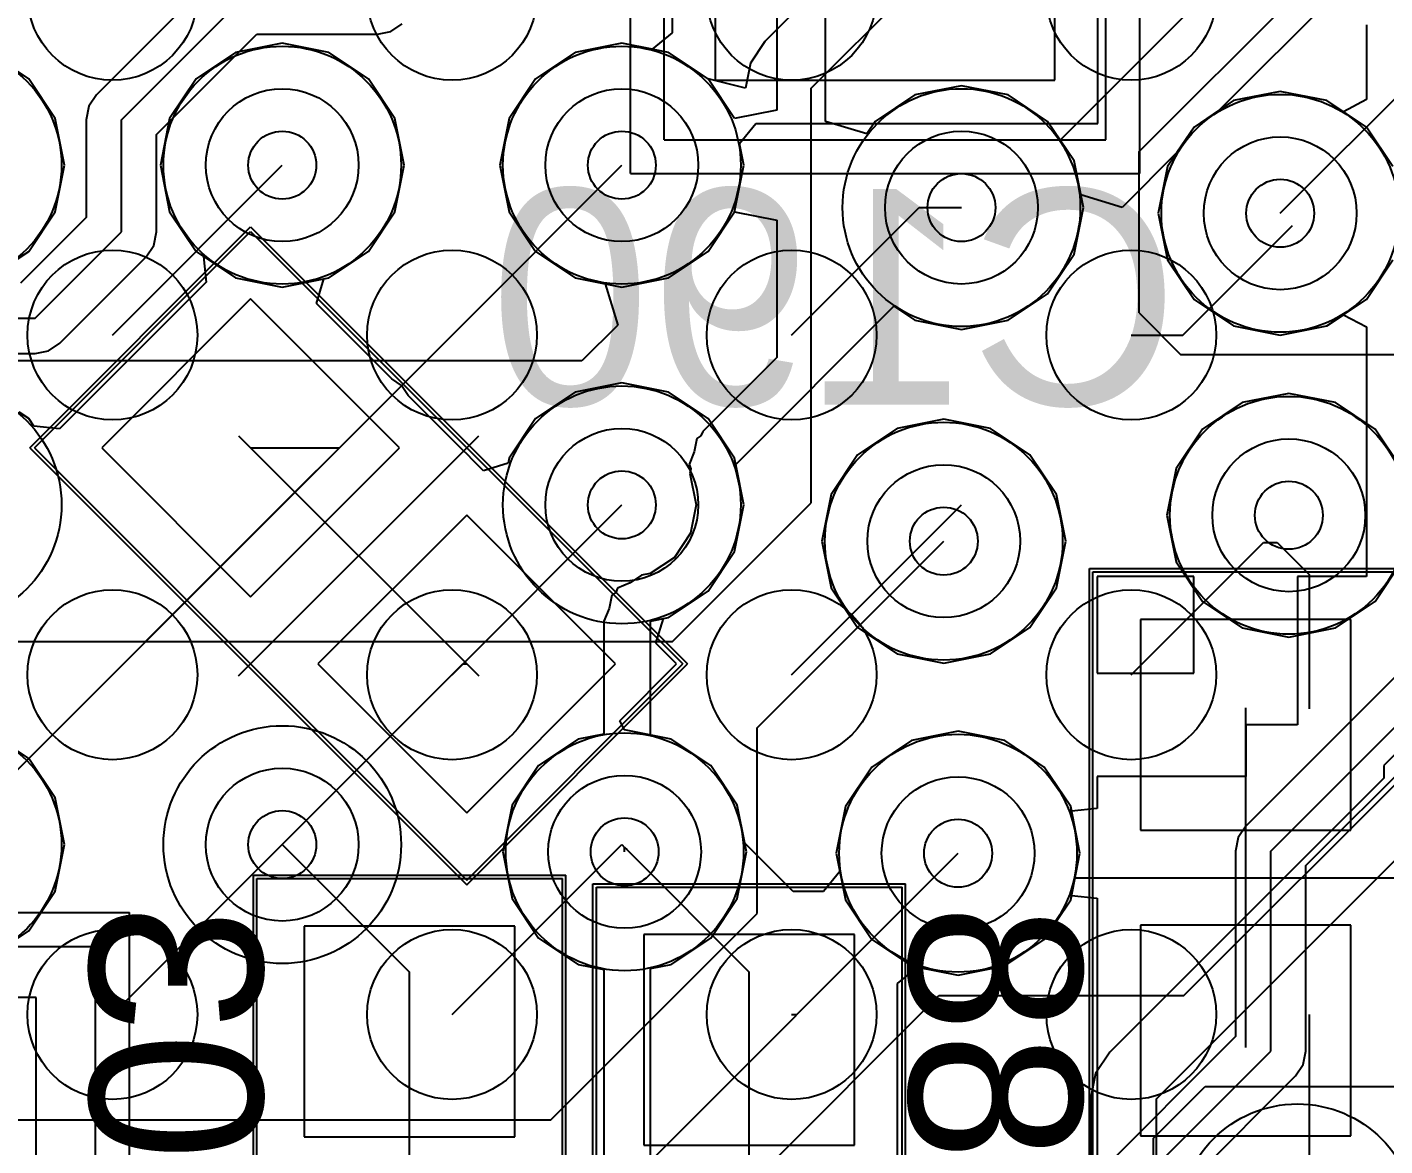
# Model space of a CAD drawing. Extents: x 28 to 300, y 18 to 330.
# Drawn here: x 180.028 to 184.026, y 149.884 to 153.176 of the extents above; entities that cross this region are included whole.
import ezdxf

# ---------------------------------------------------------------- set-up
doc = ezdxf.new("R2010")
doc.units = 0
for name, color, linetype in [('BOTTOMLAYER', 5, 'CONTINUOUS'), ('BOTTOMOVERLAY', 54, 'CONTINUOUS'), ('BOTTOMPASTE', 16, 'CONTINUOUS'), ('BOTTOMSOLDER', 6, 'CONTINUOUS'), ('DRILLDRAWING', 1, 'CONTINUOUS'), ('INTERNALPLANE1', 76, 'CONTINUOUS'), ('INTERNALPLANE6', 136, 'CONTINUOUS'), ('MECHANICAL14', 56, 'CONTINUOUS'), ('MECHANICAL16', 56, 'CONTINUOUS'), ('MIDLAYER1', 16, 'CONTINUOUS'), ('MIDLAYER3', 90, 'CONTINUOUS'), ('MULTILAYER', 9, 'CONTINUOUS'), ('TOPLAYER', 1, 'CONTINUOUS'), ('TOPPASTE', 8, 'CONTINUOUS'), ('TOPSOLDER', 216, 'CONTINUOUS'), ('VIAHOLELAYER', 16, 'CONTINUOUS')]:
    doc.layers.add(name, color=color, linetype=linetype)

msp = doc.modelspace()

# ---------------------------------------------------------------- linework, layer by layer
at = {"layer": 'BOTTOMLAYER'}
for p, q in [((183.1816, 152.8932), (183.1816, 154.0972)), ((182.0546, 153.9702), (182.0546, 153.0202)), ((183.0546, 153.0202), (183.0546, 153.9702)), ((181.9276, 153.2746), (181.9276, 153.1597)), ((181.9276, 153.1597), (181.8687, 153.1114)), ((183.9721, 153.1829), (183.9721, 152.9631)), ((180.7796, 153.1291), (180.6423, 153.1018)), ((180.9169, 153.1018), (180.7796, 153.1291)), ((181.7796, 153.1291), (181.6423, 153.1018)), ((181.8687, 153.1114), (181.7796, 153.1291)), ((180.0334, 153.024), (179.9169, 153.1018)), ((180.6423, 153.1018), (180.5258, 153.024)), ((181.0334, 153.024), (180.9169, 153.1018)), ((181.6423, 153.1018), (181.5258, 153.024)), ((180.1112, 152.9075), (180.0334, 153.024)), ((180.5258, 153.024), (180.448, 152.9075)), ((181.1112, 152.9075), (181.0334, 153.024)), ((181.5258, 153.024), (181.448, 152.9075)), ((182.0546, 153.0202), (183.0546, 153.0202)), ((183.5809, 152.9602), (183.4644, 152.8824)), ((183.7182, 152.9875), (183.5809, 152.9602)), ((183.8555, 152.9602), (183.7182, 152.9875)), ((183.9049, 152.9272), (183.8555, 152.9602)), ((183.9721, 152.9631), (183.9049, 152.9272)), ((180.1385, 152.7702), (180.1112, 152.9075)), ((180.448, 152.9075), (180.4207, 152.7702)), ((181.1385, 152.7702), (181.1112, 152.9075)), ((181.448, 152.9075), (181.4207, 152.7702)), ((182.1257, 152.8343), (182.1741, 152.8932)), ((182.1741, 152.8932), (183.1816, 152.8932)), ((183.4644, 152.8824), (183.3866, 152.7659)), ((182.1385, 152.7702), (182.1257, 152.8343)), ((180.1112, 152.6329), (180.1385, 152.7702)), ((180.4207, 152.7702), (180.448, 152.6329)), ((181.1112, 152.6329), (181.1385, 152.7702)), ((181.4207, 152.7702), (181.448, 152.6329)), ((182.1112, 152.6329), (182.1385, 152.7702)), ((183.3866, 152.7659), (183.3593, 152.6286)), ((180.0334, 152.5164), (180.1112, 152.6329)), ((180.448, 152.6329), (180.5258, 152.5164)), ((181.0334, 152.5164), (181.1112, 152.6329)), ((181.448, 152.6329), (181.5258, 152.5164)), ((182.0334, 152.5164), (182.1112, 152.6329)), ((183.3593, 152.6286), (183.3866, 152.4913)), ((179.9169, 152.4386), (180.0334, 152.5164)), ((180.5258, 152.5164), (180.5482, 152.5015)), ((180.5482, 152.5015), (180.5556, 152.4257)), ((180.9169, 152.4386), (181.0334, 152.5164)), ((181.5258, 152.5164), (181.6423, 152.4386)), ((181.9169, 152.4386), (182.0334, 152.5164)), ((183.3866, 152.4913), (183.4644, 152.3748)), ((180.9022, 152.4357), (180.9169, 152.4386)), ((181.6423, 152.4386), (181.7796, 152.4113)), ((181.7796, 152.4113), (181.9169, 152.4386)), ((180.5556, 152.4257), (180.1241, 151.9942)), ((180.88, 152.3628), (180.9022, 152.4357)), ((180.6864, 152.3768), (180.248, 151.9384)), ((181.1248, 151.9384), (180.6864, 152.3768)), ((181.1019, 152.1409), (180.88, 152.3628)), ((183.4644, 152.3748), (183.5809, 152.297)), ((183.8555, 152.297), (183.9048, 152.3299)), ((183.9048, 152.3299), (183.9721, 152.2939)), ((183.5809, 152.297), (183.7182, 152.2697)), ((183.7182, 152.2697), (183.8555, 152.297)), ((183.9721, 152.2939), (183.9721, 151.5598)), ((181.1309, 152.1215), (181.1019, 152.1409)), ((181.1503, 152.0925), (181.1309, 152.1215)), ((181.7796, 152.1291), (181.6423, 152.1018)), ((181.9169, 152.1018), (181.7796, 152.1291)), ((181.2847, 151.9581), (181.1503, 152.0925)), ((181.6423, 152.1018), (181.5258, 152.024)), ((182.0334, 152.024), (181.9169, 152.1018)), ((180.0334, 152.024), (180.0045, 152.0433)), ((180.0483, 152.0016), (180.0334, 152.024)), ((180.1241, 151.9942), (180.0483, 152.0016)), ((181.5258, 152.024), (181.448, 151.9075)), ((182.1112, 151.9075), (182.0334, 152.024)), ((182.7276, 152.0223), (182.5903, 151.995)), ((182.8649, 151.995), (182.7276, 152.0223)), ((182.5903, 151.995), (182.4738, 151.9172)), ((182.9814, 151.9172), (182.8649, 151.995)), ((180.248, 151.9384), (180.6864, 151.5)), ((180.6864, 151.9384), (180.9478, 151.9384)), ((180.6864, 151.5), (181.1248, 151.9384)), ((180.8171, 151.8077), (180.9478, 151.9384)), ((181.3044, 151.9384), (181.2847, 151.9581)), ((181.2847, 151.9581), (181.2847, 151.9581)), ((181.2847, 151.9581), (181.2847, 151.9581)), ((181.3136, 151.9292), (181.3044, 151.9384)), ((181.3228, 151.92), (181.3136, 151.9292)), ((181.3425, 151.9003), (181.3228, 151.92)), ((181.3722, 151.8706), (181.3425, 151.9003)), ((181.3425, 151.9003), (181.3425, 151.9003)), ((181.3425, 151.9003), (181.3425, 151.9003)), ((181.4451, 151.8928), (181.3722, 151.8706)), ((181.448, 151.9075), (181.4451, 151.8928)), ((182.1385, 151.7702), (182.1112, 151.9075)), ((182.4738, 151.9172), (182.396, 151.8007)), ((183.0592, 151.8007), (182.9814, 151.9172)), ((179.7796, 150.7702), (180.8171, 151.8077)), ((182.396, 151.8007), (182.3687, 151.6634)), ((183.0865, 151.6634), (183.0592, 151.8007)), ((182.1112, 151.6329), (182.1385, 151.7702)), ((181.3228, 151.7404), (180.8844, 151.302)), ((181.7612, 151.302), (181.3228, 151.7404)), ((182.3687, 151.6634), (182.396, 151.5261)), ((183.0592, 151.5261), (183.0865, 151.6634)), ((183.7094, 151.6592), (183.8046, 151.564)), ((182.0334, 151.5164), (182.1112, 151.6329)), ((183.4642, 151.5598), (183.1796, 151.5598)), ((183.1796, 151.5598), (183.1796, 151.2752)), ((183.4642, 151.2752), (183.4642, 151.5598)), ((183.9721, 151.5598), (183.769, 151.5598)), ((183.769, 151.5598), (183.769, 151.1225)), ((183.8046, 151.1702), (183.8046, 151.564)), ((182.396, 151.5261), (182.4738, 151.4096)), ((182.9814, 151.4096), (183.0592, 151.5261)), ((181.9169, 151.4386), (182.0334, 151.5164)), ((181.9022, 151.4357), (181.9169, 151.4386)), ((181.88, 151.3628), (181.9022, 151.4357)), ((182.4738, 151.4096), (182.5903, 151.3318)), ((182.8649, 151.3318), (182.9814, 151.4096)), ((183.9266, 151.4328), (183.3066, 151.4328)), ((183.3066, 151.4328), (183.3066, 150.8128)), ((183.9266, 150.8128), (183.9266, 151.4328)), ((181.9408, 151.302), (181.88, 151.3628)), ((182.5903, 151.3318), (182.7276, 151.3045)), ((182.7276, 151.3045), (182.8649, 151.3318)), ((180.7796, 150.7702), (181.3114, 151.302)), ((180.8844, 151.302), (181.3228, 150.8636)), ((181.3114, 151.302), (181.3228, 151.302)), ((181.3228, 150.8636), (181.7612, 151.302)), ((181.7735, 151.1347), (181.9408, 151.302)), ((183.1796, 151.2752), (183.4642, 151.2752)), ((181.7878, 151.1079), (181.7735, 151.1347)), ((183.769, 151.1225), (183.6169, 151.1225)), ((183.6169, 151.1225), (183.6169, 150.9704)), ((181.9251, 151.0806), (181.7878, 151.1079)), ((182.0416, 151.0028), (181.9251, 151.0806)), ((182.7696, 151.1037), (182.6323, 151.0764)), ((182.9069, 151.0764), (182.7696, 151.1037)), ((182.6323, 151.0764), (182.5158, 150.9986)), ((183.0234, 150.9986), (182.9069, 151.0764)), ((182.1194, 150.8863), (182.0416, 151.0028)), ((182.5158, 150.9986), (182.438, 150.8821)), ((183.1012, 150.8821), (183.0234, 150.9986)), ((183.6169, 150.9704), (183.1796, 150.9704)), ((183.1796, 150.9704), (183.1796, 150.8766)), ((182.1416, 150.7744), (182.1194, 150.8863)), ((182.438, 150.8821), (182.4107, 150.7448)), ((183.1038, 150.8691), (183.1012, 150.8821)), ((183.1796, 150.8766), (183.1038, 150.8691)), ((183.3066, 150.8128), (183.9266, 150.8128)), ((180.7796, 150.7702), (181.1546, 150.3952)), ((181.7878, 150.749), (181.7878, 150.762)), ((181.7878, 150.762), (181.7943, 150.7555)), ((182.2838, 150.6322), (182.1416, 150.7744)), ((181.7943, 150.7555), (182.1546, 150.3952)), ((182.4107, 150.7448), (182.4214, 150.6911)), ((182.4214, 150.6911), (182.373, 150.6322)), ((182.373, 150.6322), (182.2838, 150.6322)), ((183.0234, 150.491), (183.1012, 150.6075)), ((183.1012, 150.6075), (183.1038, 150.6205)), ((183.1038, 150.6205), (183.1796, 150.613)), ((183.1796, 150.613), (183.1796, 149.7858)), ((181.4646, 150.5302), (180.8446, 150.5302)), ((180.8446, 150.5302), (180.8446, 149.9102)), ((181.4646, 149.9102), (181.4646, 150.5302)), ((183.9266, 150.5328), (183.3066, 150.5328)), ((183.3066, 150.5328), (183.3066, 149.9128)), ((183.9266, 149.9128), (183.9266, 150.5328)), ((182.4646, 150.5052), (181.8446, 150.5052)), ((181.8446, 150.5052), (181.8446, 149.8852)), ((182.4646, 149.8852), (182.4646, 150.5052)), ((182.9069, 150.4132), (183.0234, 150.491)), ((182.5916, 150.3613), (182.6505, 150.4096)), ((182.6505, 150.4096), (182.7696, 150.3859)), ((182.7696, 150.3859), (182.9069, 150.4132)), ((181.1546, 150.2202), (181.1546, 150.3952)), ((182.1546, 150.1952), (182.1546, 150.3952)), ((182.5916, 149.7861), (182.5916, 150.3613)), ((180.0546, 150.3202), (179.1046, 150.3202)), ((180.0546, 149.3202), (180.0546, 150.3202)), ((183.8046, 150.2228), (183.8046, 150.2702)), ((183.8046, 149.7478), (183.8046, 150.2228)), ((180.8446, 149.9102), (181.4646, 149.9102)), ((181.8446, 149.8852), (182.4646, 149.8852)), ((183.3066, 149.9128), (183.9266, 149.9128))]:
    msp.add_line(p, q, dxfattribs=at)
for centre in [(180.7796, 152.7702), (181.7796, 152.7702), (182.7796, 152.6452), (183.7182, 152.6286), (181.7796, 151.7702), (183.7436, 151.7396), (182.7276, 151.6634), (180.7796, 150.7702), (181.7878, 150.749), (182.7696, 150.7448)]:
    msp.add_circle(centre, 0.225, dxfattribs=at)
at = {"layer": 'BOTTOMPASTE'}
for p, q in [((182.0546, 153.9702), (182.0546, 153.0202)), ((183.0546, 153.0202), (183.0546, 153.9702)), ((182.0546, 153.0202), (183.0546, 153.0202)), ((180.6864, 152.3768), (180.248, 151.9384)), ((181.1248, 151.9384), (180.6864, 152.3768)), ((180.248, 151.9384), (180.6864, 151.5)), ((180.6864, 151.5), (181.1248, 151.9384)), ((181.3228, 151.7404), (180.8844, 151.302)), ((181.7612, 151.302), (181.3228, 151.7404)), ((183.9266, 151.4328), (183.3066, 151.4328)), ((183.3066, 151.4328), (183.3066, 150.8128)), ((183.9266, 150.8128), (183.9266, 151.4328)), ((180.8844, 151.302), (181.3228, 150.8636)), ((181.3228, 150.8636), (181.7612, 151.302)), ((183.3066, 150.8128), (183.9266, 150.8128)), ((181.4646, 150.5302), (180.8446, 150.5302)), ((180.8446, 150.5302), (180.8446, 149.9102)), ((181.4646, 149.9102), (181.4646, 150.5302)), ((183.9266, 150.5328), (183.3066, 150.5328)), ((183.3066, 150.5328), (183.3066, 149.9128)), ((183.9266, 149.9128), (183.9266, 150.5328)), ((182.4646, 150.5052), (181.8446, 150.5052)), ((181.8446, 150.5052), (181.8446, 149.8852)), ((182.4646, 149.8852), (182.4646, 150.5052)), ((180.0546, 150.3202), (179.1046, 150.3202)), ((180.0546, 149.3202), (180.0546, 150.3202)), ((180.8446, 149.9102), (181.4646, 149.9102)), ((181.8446, 149.8852), (182.4646, 149.8852)), ((183.3066, 149.9128), (183.9266, 149.9128))]:
    msp.add_line(p, q, dxfattribs=at)
at = {"layer": 'BOTTOMSOLDER'}
for p, q in [((182.0546, 153.9702), (182.0546, 153.0202)), ((183.0546, 153.0202), (183.0546, 153.9702)), ((182.0546, 153.0202), (183.0546, 153.0202)), ((180.6864, 152.3768), (180.248, 151.9384)), ((181.1248, 151.9384), (180.6864, 152.3768)), ((180.248, 151.9384), (180.6864, 151.5)), ((180.6864, 151.5), (181.1248, 151.9384)), ((181.3228, 151.7404), (180.8844, 151.302)), ((181.7612, 151.302), (181.3228, 151.7404)), ((183.9266, 151.4328), (183.3066, 151.4328)), ((183.3066, 151.4328), (183.3066, 150.8128)), ((183.9266, 150.8128), (183.9266, 151.4328)), ((180.8844, 151.302), (181.3228, 150.8636)), ((181.3228, 150.8636), (181.7612, 151.302)), ((183.3066, 150.8128), (183.9266, 150.8128)), ((181.4646, 150.5302), (180.8446, 150.5302)), ((180.8446, 150.5302), (180.8446, 149.9102)), ((181.4646, 149.9102), (181.4646, 150.5302)), ((183.9266, 150.5328), (183.3066, 150.5328)), ((183.3066, 150.5328), (183.3066, 149.9128)), ((183.9266, 149.9128), (183.9266, 150.5328)), ((182.4646, 150.5052), (181.8446, 150.5052)), ((181.8446, 150.5052), (181.8446, 149.8852)), ((182.4646, 149.8852), (182.4646, 150.5052)), ((180.0546, 150.3202), (179.1046, 150.3202)), ((180.0546, 149.3202), (180.0546, 150.3202)), ((180.8446, 149.9102), (181.4646, 149.9102)), ((181.8446, 149.8852), (182.4646, 149.8852)), ((183.3066, 149.9128), (183.9266, 149.9128))]:
    msp.add_line(p, q, dxfattribs=at)
at = {"layer": 'DRILLDRAWING'}
for centre in [(180.7796, 152.7702), (181.7796, 152.7702), (182.7796, 152.6452), (183.7182, 152.6286), (181.7796, 151.7702), (183.7436, 151.7396), (182.7276, 151.6634), (180.7796, 150.7702), (181.7878, 150.749), (182.7696, 150.7448)]:
    msp.add_circle(centre, 0.1, dxfattribs=at)
at = {"layer": 'INTERNALPLANE1'}
for p, q in [((180.5881, 153.3327), (180.2325, 152.9771)), ((180.3058, 152.9038), (180.6614, 153.2594)), ((181.0597, 153.1558), (181.0993, 153.1637)), ((181.0993, 153.1637), (181.133, 153.1862)), ((180.4094, 152.8609), (180.7043, 153.1558)), ((180.7043, 153.1558), (181.0597, 153.1558)), ((181.0597, 153.1558), (181.0597, 153.1558)), ((180.2325, 152.9771), (180.2101, 152.9434)), ((180.2101, 152.9434), (180.2022, 152.9038)), ((180.2022, 152.9038), (180.2022, 152.9038)), ((180.2022, 152.9038), (180.2022, 152.6165)), ((180.3058, 152.5736), (180.3058, 152.9038)), ((180.4094, 152.5736), (180.4094, 152.8609)), ((180.2022, 152.6165), (180.0089, 152.4232)), ((180.0518, 152.3196), (180.3058, 152.5736)), ((180.4015, 152.534), (180.4094, 152.5736)), ((180.379, 152.5004), (180.4015, 152.534)), ((180.125, 152.2464), (180.379, 152.5003)), ((180.379, 152.5003), (180.379, 152.5004)), ((178.9596, 152.3196), (180.0518, 152.3196)), ((180.0914, 152.2239), (180.125, 152.2464)), ((178.9596, 152.216), (180.0518, 152.216)), ((180.0518, 152.216), (180.0914, 152.2239)), ((180.0518, 152.216), (180.0518, 152.216)), ((184.0933, 151.3007), (183.6171, 150.8244)), ((183.6903, 150.7512), (184.1666, 151.2274)), ((183.7939, 150.7082), (184.2095, 151.1238)), ((183.6171, 150.8244), (183.5946, 150.7908)), ((183.5946, 150.7908), (183.5868, 150.7512)), ((183.5868, 150.7512), (183.5868, 150.7511)), ((183.5868, 150.7511), (183.5868, 150.2053)), ((183.6903, 150.1623), (183.6903, 150.7512)), ((183.7939, 150.1623), (183.7939, 150.7082)), ((183.5868, 150.2053), (182.99, 149.6085)), ((183.0329, 149.5049), (183.6903, 150.1623)), ((183.7861, 150.1227), (183.7939, 150.1623)), ((183.7636, 150.0891), (183.7861, 150.1227)), ((183.1062, 149.4317), (183.7636, 150.0891)), ((183.7636, 150.0891), (183.7636, 150.0891))]:
    msp.add_line(p, q, dxfattribs=at)
for centre in [(179.7796, 152.7702), (181.7796, 152.7702), (182.7796, 152.6452), (183.7182, 152.6286), (183.7436, 151.7396), (182.7276, 151.6634), (179.7796, 150.7702), (181.7878, 150.749), (182.7696, 150.7448), (183.769, 149.6568)]:
    msp.add_circle(centre, 0.35, dxfattribs=at)
at = {"layer": 'INTERNALPLANE6'}
for centre in [(180.7796, 152.7702), (182.7796, 152.6452), (183.7182, 152.6286), (179.7796, 151.7702), (181.7796, 151.7702), (183.7436, 151.7396), (182.7276, 151.6634), (180.7796, 150.7702), (182.7696, 150.7448)]:
    msp.add_circle(centre, 0.35, dxfattribs=at)
at = {"layer": 'MECHANICAL14'}
for p, q in [((181.9046, 152.8452), (181.9046, 155.7452)), ((183.2046, 152.8452), (183.2046, 155.7452)), ((181.9046, 152.8452), (183.2046, 152.8452)), ((180.05, 151.9384), (180.6864, 152.5748)), ((180.6864, 152.5748), (181.9592, 151.302)), ((180.05, 151.9384), (181.3228, 150.6656)), ((183.1666, 151.5728), (184.0666, 151.5728)), ((183.1666, 149.7728), (183.1666, 151.5728)), ((181.3228, 150.6656), (181.9592, 151.302)), ((180.7046, 150.6702), (181.6046, 150.6702)), ((180.7046, 148.8702), (180.7046, 150.6702)), ((181.6046, 148.8702), (181.6046, 150.6702)), ((181.7046, 150.6452), (182.6046, 150.6452)), ((181.7046, 148.8452), (181.7046, 150.6452)), ((182.6046, 148.8452), (182.6046, 150.6452)), ((177.3296, 150.4702), (180.2296, 150.4702)), ((180.2296, 149.1702), (180.2296, 150.4702))]:
    msp.add_line(p, q, dxfattribs=at)
at = {"layer": 'MECHANICAL16'}
for p, q in [((181.8046, 152.7452), (181.8046, 155.8452)), ((183.3046, 152.7452), (183.3046, 155.8452)), ((181.8046, 152.7452), (183.3046, 152.7452)), ((180.0359, 151.9384), (180.6864, 152.5889)), ((180.6864, 152.5889), (181.9733, 151.302)), ((180.651, 151.9738), (181.3582, 151.2666)), ((180.651, 151.2666), (181.3582, 151.9738)), ((180.0359, 151.9384), (181.3228, 150.6515)), ((183.1566, 151.5828), (184.0766, 151.5828)), ((183.1566, 149.7628), (183.1566, 151.5828)), ((181.3228, 150.6515), (181.9733, 151.302)), ((183.6166, 150.1728), (183.6166, 151.1728)), ((180.6946, 150.6802), (181.6146, 150.6802)), ((180.6946, 148.8602), (180.6946, 150.6802)), ((181.6146, 148.8602), (181.6146, 150.6802)), ((181.6946, 150.6552), (182.6146, 150.6552)), ((181.6946, 148.8352), (181.6946, 150.6552)), ((182.6146, 148.8352), (182.6146, 150.6552)), ((183.1166, 150.6728), (184.1166, 150.6728)), ((177.2296, 150.5702), (180.3296, 150.5702)), ((180.3296, 149.0702), (180.3296, 150.5702)), ((181.1546, 149.2702), (181.1546, 150.2702)), ((182.1546, 149.2452), (182.1546, 150.2452))]:
    msp.add_line(p, q, dxfattribs=at)
at = {"layer": 'MIDLAYER1'}
for p, q in [((182.9448, 153.8785), (182.2002, 153.1338)), ((182.3375, 152.9965), (183.0822, 153.7411)), ((183.3027, 152.81), (184.0179, 153.5252)), ((183.7182, 152.6286), (184.2719, 153.1823)), ((180.7796, 153.1291), (180.6423, 153.1018)), ((180.9169, 153.1018), (180.7796, 153.1291)), ((181.7796, 153.1291), (181.6423, 153.1018)), ((181.9169, 153.1018), (181.7796, 153.1291)), ((182.2002, 153.1338), (182.1581, 153.0708)), ((180.0334, 153.024), (179.9169, 153.1018)), ((180.6423, 153.1018), (180.5258, 153.024)), ((181.0334, 153.024), (180.9169, 153.1018)), ((181.6423, 153.1018), (181.5258, 153.024)), ((182.0334, 153.024), (181.9169, 153.1018)), ((182.1581, 153.0708), (182.1433, 152.9965)), ((180.1112, 152.9075), (180.0334, 153.024)), ((180.5258, 153.024), (180.448, 152.9075)), ((181.1112, 152.9075), (181.0334, 153.024)), ((181.5258, 153.024), (181.448, 152.9075)), ((182.1433, 152.9965), (182.0334, 153.024)), ((182.0334, 153.024), (182.0334, 153.024)), ((182.0334, 153.024), (182.0334, 153.024)), ((182.0334, 153.024), (182.0334, 153.024)), ((182.0334, 153.024), (182.0334, 153.024)), ((182.1433, 152.9965), (182.1433, 152.9965)), ((182.1433, 152.9965), (182.1433, 152.9965)), ((182.1433, 152.9965), (182.1433, 152.9965)), ((182.3375, 151.7764), (182.3375, 152.9965)), ((180.1385, 152.7702), (180.1112, 152.9075)), ((180.448, 152.9075), (180.4207, 152.7702)), ((181.1385, 152.7702), (181.1112, 152.9075)), ((181.448, 152.9075), (181.4207, 152.7702)), ((183.3027, 152.3354), (183.3027, 152.81)), ((180.1112, 152.6329), (180.1385, 152.7702)), ((180.4207, 152.7702), (180.448, 152.6329)), ((181.1112, 152.6329), (181.1385, 152.7702)), ((181.4207, 152.7702), (181.448, 152.6329)), ((180.0334, 152.5164), (180.1112, 152.6329)), ((180.448, 152.6329), (180.5258, 152.5164)), ((181.0334, 152.5164), (181.1112, 152.6329)), ((181.448, 152.6329), (181.5258, 152.5164)), ((179.9169, 152.4386), (180.0334, 152.5164)), ((180.5258, 152.5164), (180.6423, 152.4386)), ((180.9169, 152.4386), (181.0334, 152.5164)), ((181.5258, 152.5164), (181.6423, 152.4386)), ((180.6423, 152.4386), (180.7796, 152.4113)), ((180.7796, 152.4113), (180.9169, 152.4386)), ((181.6423, 152.4386), (181.7305, 152.4211)), ((181.7305, 152.4211), (181.7673, 152.2995)), ((183.3027, 152.3354), (183.425, 152.2131)), ((181.7673, 152.2995), (181.6616, 152.1938)), ((183.425, 152.2131), (184.1362, 152.2131)), ((181.6616, 152.1938), (176.8367, 152.1938)), ((181.9288, 151.3677), (182.3375, 151.7764)), ((182.7002, 151.6908), (182.7796, 151.7702)), ((182.1779, 151.1137), (182.7276, 151.6634)), ((179.2188, 151.3677), (181.9288, 151.3677)), ((183.4346, 150.3257), (184.4116, 151.3027)), ((182.1779, 150.5676), (182.1779, 151.1137)), ((181.4596, 149.4348), (182.7696, 150.7448)), ((181.5707, 149.9604), (182.1779, 150.5676)), ((181.2902, 148.9027), (182.7132, 150.3257)), ((182.7132, 150.3257), (183.4346, 150.3257)), ((183.3448, 149.9057), (183.4972, 150.0581)), ((183.4972, 150.0581), (185.0847, 150.0581)), ((179.6149, 149.9604), (181.5707, 149.9604)), ((183.3448, 149.5501), (183.3448, 149.9057))]:
    msp.add_line(p, q, dxfattribs=at)
for centre in [(180.7796, 152.7702), (181.7796, 152.7702), (182.7796, 152.6452), (183.7182, 152.6286), (181.7796, 151.7702), (183.7436, 151.7396), (182.7276, 151.6634), (180.7796, 150.7702), (181.7878, 150.749), (182.7696, 150.7448)]:
    msp.add_circle(centre, 0.225, dxfattribs=at)
at = {"layer": 'MIDLAYER3'}
for p, q in [((182.3796, 152.8989), (182.3796, 156.5165)), ((182.2356, 155.2981), (182.2356, 152.9323)), ((184.3455, 153.7385), (183.5396, 152.9326)), ((183.0701, 152.8441), (183.6109, 153.3849)), ((181.7796, 153.1291), (181.6423, 153.1018)), ((181.9169, 153.1018), (181.7796, 153.1291)), ((180.0334, 153.024), (179.9169, 153.1018)), ((181.6423, 153.1018), (181.5258, 153.024)), ((182.0334, 153.024), (181.9169, 153.1018)), ((180.1112, 152.9075), (180.0334, 153.024)), ((181.5258, 153.024), (181.448, 152.9075)), ((182.1112, 152.9075), (182.0334, 153.024)), ((182.7796, 153.0041), (182.6423, 152.9768)), ((182.9169, 152.9768), (182.7796, 153.0041)), ((182.6423, 152.9768), (182.5258, 152.899)), ((183.0334, 152.899), (182.9169, 152.9768)), ((183.5809, 152.9602), (183.4644, 152.8824)), ((183.7182, 152.9875), (183.5809, 152.9602)), ((183.8555, 152.9602), (183.7182, 152.9875)), ((183.972, 152.8824), (183.8555, 152.9602)), ((182.2356, 152.9323), (182.1112, 152.9075)), ((183.5396, 152.9326), (183.4644, 152.8824)), ((180.1385, 152.7702), (180.1112, 152.9075)), ((181.448, 152.9075), (181.4207, 152.7702)), ((182.5012, 152.8621), (182.3796, 152.8989)), ((182.5258, 152.899), (182.5012, 152.8621)), ((183.1112, 152.7825), (183.0334, 152.899)), ((183.4644, 152.8824), (183.3866, 152.7659)), ((183.4644, 152.8824), (183.4142, 152.8072)), ((184.0498, 152.7659), (183.972, 152.8824)), ((183.1112, 152.7825), (183.0701, 152.8441)), ((183.4142, 152.8072), (183.2526, 152.6456)), ((180.1112, 152.6329), (180.1385, 152.7702)), ((181.4207, 152.7702), (181.448, 152.6329)), ((183.1385, 152.6452), (183.1112, 152.7825)), ((183.1311, 152.6825), (183.1112, 152.7825)), ((183.3866, 152.7659), (183.3593, 152.6286)), ((183.2526, 152.6456), (183.1311, 152.6825)), ((183.1112, 152.5079), (183.1385, 152.6452)), ((180.0334, 152.5164), (180.1112, 152.6329)), ((181.448, 152.6329), (181.5258, 152.5164)), ((182.0334, 152.5164), (182.1112, 152.6329)), ((182.1112, 152.6329), (182.2356, 152.6081)), ((182.2356, 152.6081), (182.2356, 152.204)), ((183.3593, 152.6286), (183.3866, 152.4913)), ((179.9169, 152.4386), (180.0334, 152.5164)), ((181.5258, 152.5164), (181.6423, 152.4386)), ((181.9169, 152.4386), (182.0334, 152.5164)), ((183.0334, 152.3914), (183.1112, 152.5079)), ((183.3866, 152.4913), (183.4644, 152.3748)), ((183.972, 152.3748), (184.0498, 152.4913)), ((181.6423, 152.4386), (181.7796, 152.4113)), ((181.7796, 152.4113), (181.9169, 152.4386)), ((182.9169, 152.3136), (183.0334, 152.3914)), ((183.4644, 152.3748), (183.5809, 152.297)), ((183.8555, 152.297), (183.972, 152.3748)), ((182.1149, 151.8889), (182.5807, 152.3547)), ((182.5807, 152.3547), (182.6423, 152.3136)), ((182.6423, 152.3136), (182.7796, 152.2863)), ((182.7796, 152.2863), (182.9169, 152.3136)), ((183.5809, 152.297), (183.7182, 152.2697)), ((183.7182, 152.2697), (183.8555, 152.297)), ((182.2356, 152.204), (182.0177, 151.9861)), ((183.7436, 152.0985), (183.6063, 152.0712)), ((183.8809, 152.0712), (183.7436, 152.0985)), ((183.6063, 152.0712), (183.4898, 151.9934)), ((183.9974, 151.9934), (183.8809, 152.0712)), ((182.7276, 152.0223), (182.5903, 151.995)), ((182.8649, 151.995), (182.7276, 152.0223)), ((182.0006, 151.9653), (181.9928, 151.9259)), ((182.0123, 151.9731), (182.0006, 151.9653)), ((182.0177, 151.9861), (182.0123, 151.9731)), ((182.5903, 151.995), (182.4738, 151.9172)), ((182.9814, 151.9172), (182.8649, 151.995)), ((183.4898, 151.9934), (183.412, 151.8769)), ((184.0752, 151.8769), (183.9974, 151.9934)), ((181.9928, 151.9259), (181.9774, 151.8889)), ((181.9774, 151.8889), (181.9828, 151.8759)), ((182.1385, 151.7702), (182.1149, 151.8889)), ((182.4738, 151.9172), (182.396, 151.8007)), ((183.0592, 151.8007), (182.9814, 151.9172)), ((181.9828, 151.8759), (181.9801, 151.8621)), ((181.9801, 151.8621), (181.9983, 151.7702)), ((183.412, 151.8769), (183.3847, 151.7396)), ((182.396, 151.8007), (182.3687, 151.6634)), ((183.0865, 151.6634), (183.0592, 151.8007)), ((181.9983, 151.7702), (181.9817, 151.6865)), ((182.1112, 151.6329), (182.1385, 151.7702)), ((183.3847, 151.7396), (183.412, 151.6023)), ((181.9817, 151.6865), (181.9343, 151.6155)), ((182.3687, 151.6634), (182.396, 151.5261)), ((183.0592, 151.5261), (183.0865, 151.6634)), ((181.9343, 151.6155), (181.8633, 151.5681)), ((182.0334, 151.5164), (182.1112, 151.6329)), ((183.412, 151.6023), (183.4898, 151.4858)), ((183.9974, 151.4858), (184.0752, 151.6023)), ((181.8372, 151.5629), (181.8038, 151.5406)), ((181.8633, 151.5681), (181.8372, 151.5629)), ((181.7668, 151.5253), (181.7614, 151.5123)), ((181.8038, 151.5406), (181.7668, 151.5253)), ((182.396, 151.5261), (182.4738, 151.4096)), ((182.9814, 151.4096), (183.0592, 151.5261)), ((181.7497, 151.5045), (181.7419, 151.4651)), ((181.7614, 151.5123), (181.7497, 151.5045)), ((181.9169, 151.4386), (182.0334, 151.5164)), ((183.4898, 151.4858), (183.6063, 151.408)), ((183.8809, 151.408), (183.9974, 151.4858)), ((181.7419, 151.4651), (181.7265, 151.4281)), ((181.864, 151.4281), (181.9169, 151.4386)), ((181.7265, 151.4281), (181.7265, 151.0957)), ((181.864, 151.0927), (181.864, 151.4281)), ((182.4738, 151.4096), (182.5903, 151.3318)), ((182.8649, 151.3318), (182.9814, 151.4096)), ((183.6063, 151.408), (183.7436, 151.3807)), ((183.7436, 151.3807), (183.8809, 151.408)), ((184.3791, 151.3591), (184.023, 151.003)), ((182.5903, 151.3318), (182.7276, 151.3045)), ((182.7276, 151.3045), (182.8649, 151.3318)), ((183.3538, 150.0219), (184.6092, 151.2773)), ((180.0334, 151.024), (179.9169, 151.1018)), ((181.6505, 151.0806), (181.534, 151.0028)), ((181.7265, 151.0957), (181.6505, 151.0806)), ((181.9251, 151.0806), (181.864, 151.0927)), ((182.0416, 151.0028), (181.9251, 151.0806)), ((182.7696, 151.1037), (182.6323, 151.0764)), ((182.9069, 151.0764), (182.7696, 151.1037)), ((182.6323, 151.0764), (182.5158, 150.9986)), ((183.0234, 150.9986), (182.9069, 151.0764)), ((180.1112, 150.9075), (180.0334, 151.024)), ((181.534, 151.0028), (181.4562, 150.8863)), ((182.1194, 150.8863), (182.0416, 151.0028)), ((184.023, 151.003), (184.023, 150.9658)), ((182.5158, 150.9986), (182.438, 150.8821)), ((183.1012, 150.8821), (183.0234, 150.9986)), ((184.023, 150.9658), (183.2165, 150.1592)), ((180.1385, 150.7702), (180.1112, 150.9075)), ((181.4562, 150.8863), (181.4289, 150.749)), ((182.1467, 150.749), (182.1194, 150.8863)), ((182.438, 150.8821), (182.4107, 150.7448)), ((183.1285, 150.7448), (183.1012, 150.8821)), ((180.1112, 150.6329), (180.1385, 150.7702)), ((181.4289, 150.749), (181.4562, 150.6117)), ((182.1194, 150.6117), (182.1467, 150.749)), ((182.4107, 150.7448), (182.438, 150.6075)), ((183.1012, 150.6075), (183.1285, 150.7448)), ((180.0334, 150.5164), (180.1112, 150.6329)), ((181.4562, 150.6117), (181.534, 150.4952)), ((182.0416, 150.4952), (182.1194, 150.6117)), ((182.438, 150.6075), (182.5158, 150.491)), ((183.0234, 150.491), (183.1012, 150.6075)), ((179.9169, 150.4386), (180.0334, 150.5164)), ((181.534, 150.4952), (181.6505, 150.4174)), ((181.9251, 150.4174), (182.0416, 150.4952)), ((182.5158, 150.491), (182.6323, 150.4132)), ((182.9069, 150.4132), (183.0234, 150.491)), ((181.6505, 150.4174), (181.7265, 150.4023)), ((181.7265, 150.4023), (181.7265, 149.0861)), ((181.864, 150.4053), (181.9251, 150.4174)), ((181.864, 149.0861), (181.864, 150.4053)), ((182.6323, 150.4132), (182.7696, 150.3859)), ((182.7696, 150.3859), (182.9069, 150.4132)), ((183.2165, 150.1592), (183.1744, 150.0962)), ((183.1744, 150.0962), (183.1596, 150.0219)), ((183.1596, 150.0219), (183.1596, 150.0219)), ((183.1596, 150.0219), (183.1596, 150.0219)), ((183.1596, 150.0219), (183.1596, 150.0219)), ((183.1596, 150.0219), (183.1596, 150.0219)), ((183.1596, 150.0219), (183.1596, 149.4029)), ((183.3538, 149.3224), (183.3538, 150.0219))]:
    msp.add_line(p, q, dxfattribs=at)
for centre in [(180.7796, 152.7702), (181.7796, 152.7702), (182.7796, 152.6452), (183.7182, 152.6286), (181.7796, 151.7702), (183.7436, 151.7396), (182.7276, 151.6634), (180.7796, 150.7702), (181.7878, 150.749), (182.7696, 150.7448)]:
    msp.add_circle(centre, 0.225, dxfattribs=at)
at = {"layer": 'MULTILAYER'}
for centre in [(180.7796, 152.7702), (181.7796, 152.7702), (182.7796, 152.6452), (183.7182, 152.6286), (181.7796, 151.7702), (183.7436, 151.7396), (182.7276, 151.6634), (180.7796, 150.7702), (181.7878, 150.749), (182.7696, 150.7448)]:
    msp.add_circle(centre, 0.225, dxfattribs=at)
at = {"layer": 'TOPLAYER'}
for p, q in [((180.2796, 152.2702), (180.7796, 152.7702)), ((181.2796, 152.2702), (181.7796, 152.7702)), ((181.7796, 152.7702), (181.7796, 152.7702)), ((182.2796, 152.2702), (182.6546, 152.6452)), ((182.6546, 152.6452), (182.7796, 152.6452)), ((183.4314, 152.2702), (183.754, 152.5928)), ((180.2796, 151.2702), (181.2796, 152.2702)), ((183.2796, 152.2702), (183.4314, 152.2702)), ((181.2796, 151.2702), (181.7796, 151.7702)), ((181.7796, 151.7702), (181.7796, 151.7702)), ((182.7002, 151.6908), (182.7796, 151.7702)), ((182.2796, 151.2702), (182.7002, 151.6908)), ((183.2796, 151.2702), (183.6686, 151.6592)), ((183.6686, 151.6592), (183.7094, 151.6592)), ((179.7796, 150.7702), (180.2796, 151.2702)), ((182.2796, 151.2702), (182.2796, 151.2702)), ((180.2796, 150.2702), (180.7796, 150.7702)), ((181.2796, 150.2702), (181.7731, 150.7637)), ((181.7731, 150.7637), (181.7796, 150.7702)), ((181.7796, 150.7702), (181.7878, 150.762)), ((181.7796, 150.7702), (181.7796, 150.7702)), ((181.7878, 150.749), (181.7878, 150.762)), ((182.295, 150.2702), (182.7696, 150.7448)), ((182.2796, 150.2702), (182.295, 150.2702))]:
    msp.add_line(p, q, dxfattribs=at)
for centre, radius in [((180.2796, 153.2702), 0.25), ((181.2796, 153.2702), 0.25), ((182.2796, 153.2702), 0.25), ((183.2796, 153.2702), 0.25), ((180.7796, 152.7702), 0.225), ((181.7796, 152.7702), 0.225), ((182.7796, 152.6452), 0.225), ((183.7182, 152.6286), 0.225), ((180.2796, 152.2702), 0.25), ((181.2796, 152.2702), 0.25), ((182.2796, 152.2702), 0.25), ((183.2796, 152.2702), 0.25), ((181.7796, 151.7702), 0.225), ((183.7436, 151.7396), 0.225), ((182.7276, 151.6634), 0.225), ((180.2796, 151.2702), 0.25), ((181.2796, 151.2702), 0.25), ((182.2796, 151.2702), 0.25), ((183.2796, 151.2702), 0.25), ((180.7796, 150.7702), 0.225), ((181.7878, 150.749), 0.225), ((182.7696, 150.7448), 0.225), ((180.2796, 150.2702), 0.25), ((181.2796, 150.2702), 0.25), ((182.2796, 150.2702), 0.25), ((183.2796, 150.2702), 0.25)]:
    msp.add_circle(centre, radius, dxfattribs=at)
at = {"layer": 'TOPPASTE'}
for centre in [(180.2796, 153.2702), (181.2796, 153.2702), (182.2796, 153.2702), (183.2796, 153.2702), (180.2796, 152.2702), (181.2796, 152.2702), (182.2796, 152.2702), (183.2796, 152.2702), (180.2796, 151.2702), (181.2796, 151.2702), (182.2796, 151.2702), (183.2796, 151.2702), (180.2796, 150.2702), (181.2796, 150.2702), (182.2796, 150.2702), (183.2796, 150.2702)]:
    msp.add_circle(centre, 0.25, dxfattribs=at)
at = {"layer": 'TOPSOLDER'}
for centre in [(180.2796, 153.2702), (181.2796, 153.2702), (182.2796, 153.2702), (183.2796, 153.2702), (180.2796, 152.2702), (181.2796, 152.2702), (182.2796, 152.2702), (183.2796, 152.2702), (180.2796, 151.2702), (181.2796, 151.2702), (182.2796, 151.2702), (183.2796, 151.2702), (180.2796, 150.2702), (181.2796, 150.2702), (182.2796, 150.2702), (183.2796, 150.2702)]:
    msp.add_circle(centre, 0.25, dxfattribs=at)
at = {"layer": 'VIAHOLELAYER'}
for centre in [(180.7796, 152.7702), (181.7796, 152.7702), (182.7796, 152.6452), (183.7182, 152.6286), (181.7796, 151.7702), (183.7436, 151.7396), (182.7276, 151.6634), (180.7796, 150.7702), (181.7878, 150.749), (182.7696, 150.7448)]:
    msp.add_circle(centre, 0.1, dxfattribs=at)

# ---------------------------------------------------------------- texts
at = {"layer": 'BOTTOMOVERLAY', "text_generation_flag": 2}
msp.add_text('C190', height=0.635, dxfattribs=at).set_placement((183.421, 152.0647))
for s, p in [('C203', (180.213, 148.971)), ('C188', (182.626, 148.971))]:
    msp.add_text(s, height=0.508, rotation=270, dxfattribs=at).set_placement(p)

doc.saveas('drawing.dxf')
